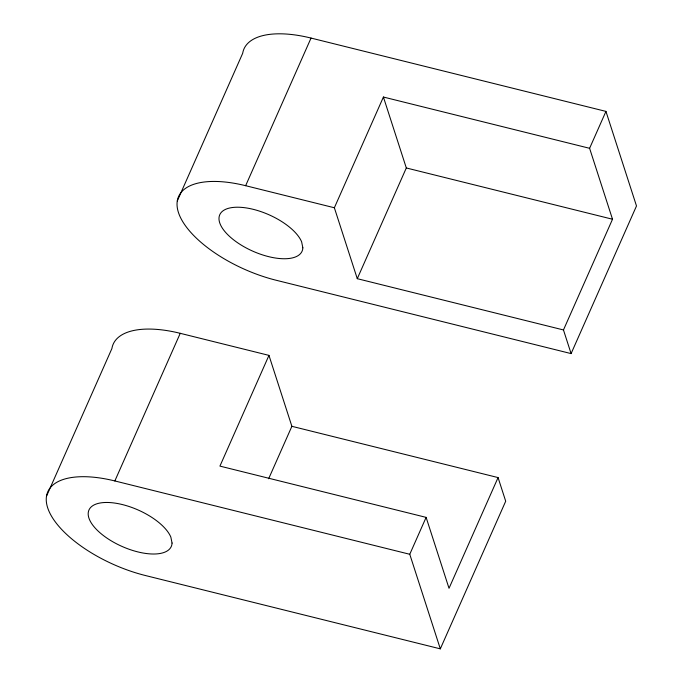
<?xml version="1.0" encoding="UTF-8"?>
<svg xmlns="http://www.w3.org/2000/svg" width="683" height="683" viewBox="0 0 683 683"><rect width="100%" height="100%" fill="white"/><g stroke="black" fill="none" stroke-linecap="round" stroke-linejoin="round"><path stroke-width="1.02" d="M46.504 496.191L111.901 348.561A90.028 39.836 23.9 0 1 180.244 333.321L268.965 355.382L291.88 426.312L268.641 478.757M177.298 200.93L242.687 53.308A90.028 39.836 23.9 0 1 311.038 38.069L605.949 111.397L636.496 205.967L571.099 353.598L276.188 280.261A90.028 39.836 23.9 0 1 178.434 212.473A90.028 39.836 23.9 0 1 245.641 185.699L334.363 207.76L357.277 278.681L563.466 329.949L571.099 353.598M291.88 426.312L498.069 477.579L505.702 501.22L440.313 648.85L145.394 575.521A90.028 39.836 23.9 0 1 47.648 507.725A90.028 39.836 23.9 0 1 114.846 480.952L180.244 333.321M245.641 185.699L311.038 38.069M268.965 355.382L219.926 466.105L426.115 517.373L449.021 588.302L498.069 477.579M334.363 207.76L383.411 97.037L589.6 148.305L612.514 219.234L563.466 329.949M357.277 278.681L406.317 167.967L383.411 97.037M440.313 648.85L409.766 554.28L426.115 517.373M589.6 148.305L605.949 111.397M406.317 167.967L612.514 219.234M114.846 480.952L409.766 554.28M302.842 247.801L301.638 241.842A45.01 19.918 23.9 0 0 234.619 207.308A45.01 19.918 23.9 0 0 242.414 245.82A45.01 19.918 23.9 0 0 302.842 247.801M172.056 543.053L170.844 537.094A45.01 19.918 23.9 0 0 103.825 502.56A45.01 19.918 23.9 0 0 111.628 541.081A45.01 19.918 23.9 0 0 172.056 543.053"/></g></svg>
